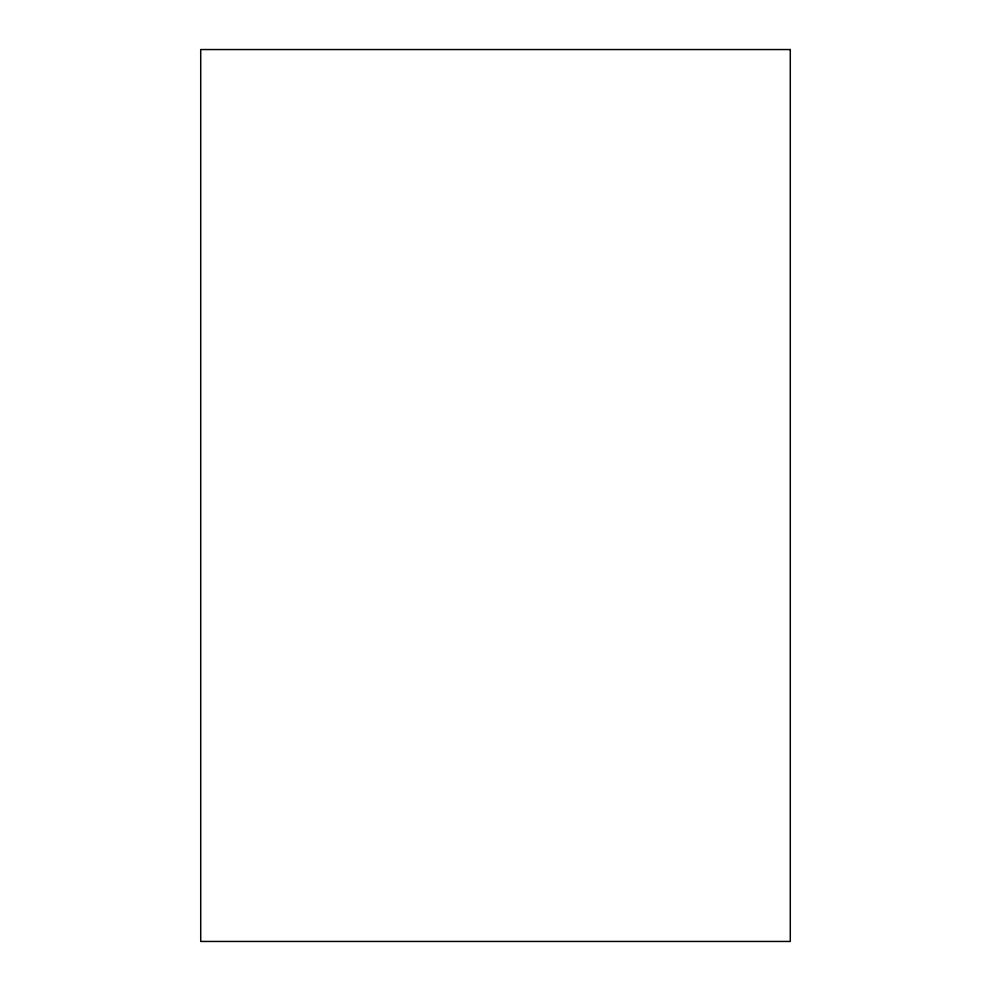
<?xml version="1.0" encoding="UTF-8"?>
<svg xmlns="http://www.w3.org/2000/svg" width="991" height="991" viewBox="0 0 991 991"><rect width="100%" height="100%" fill="white"/><g stroke="black" fill="none" stroke-linecap="round" stroke-linejoin="round"><path stroke-width="1.49" d="M790.285 49.55L200.715 49.55L200.715 941.45L790.285 941.45L790.285 49.55"/></g></svg>
